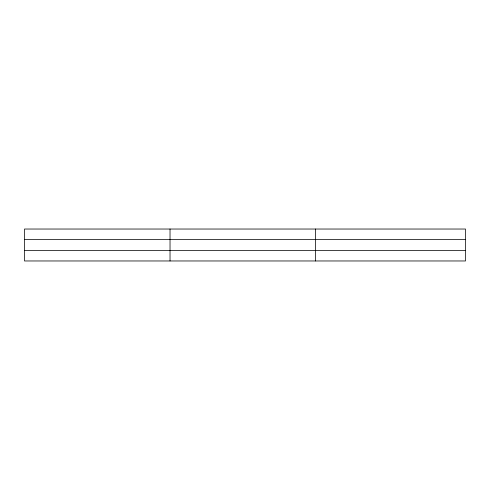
<?xml version="1.0" encoding="UTF-8"?>
<svg xmlns="http://www.w3.org/2000/svg" width="490" height="490" viewBox="0 0 490 490"><rect width="100%" height="100%" fill="white"/><g stroke="black" fill="none" stroke-linecap="round" stroke-linejoin="round"><path stroke-width="0.73" d="M170.03 229.032L170.03 260.968M315.56 229.032L315.56 260.968M465.5 239.573L465.5 229.032L24.5 229.032L24.5 260.968L465.5 260.968L465.5 239.573L24.5 239.573M24.5 250.427L465.5 250.427"/></g></svg>
